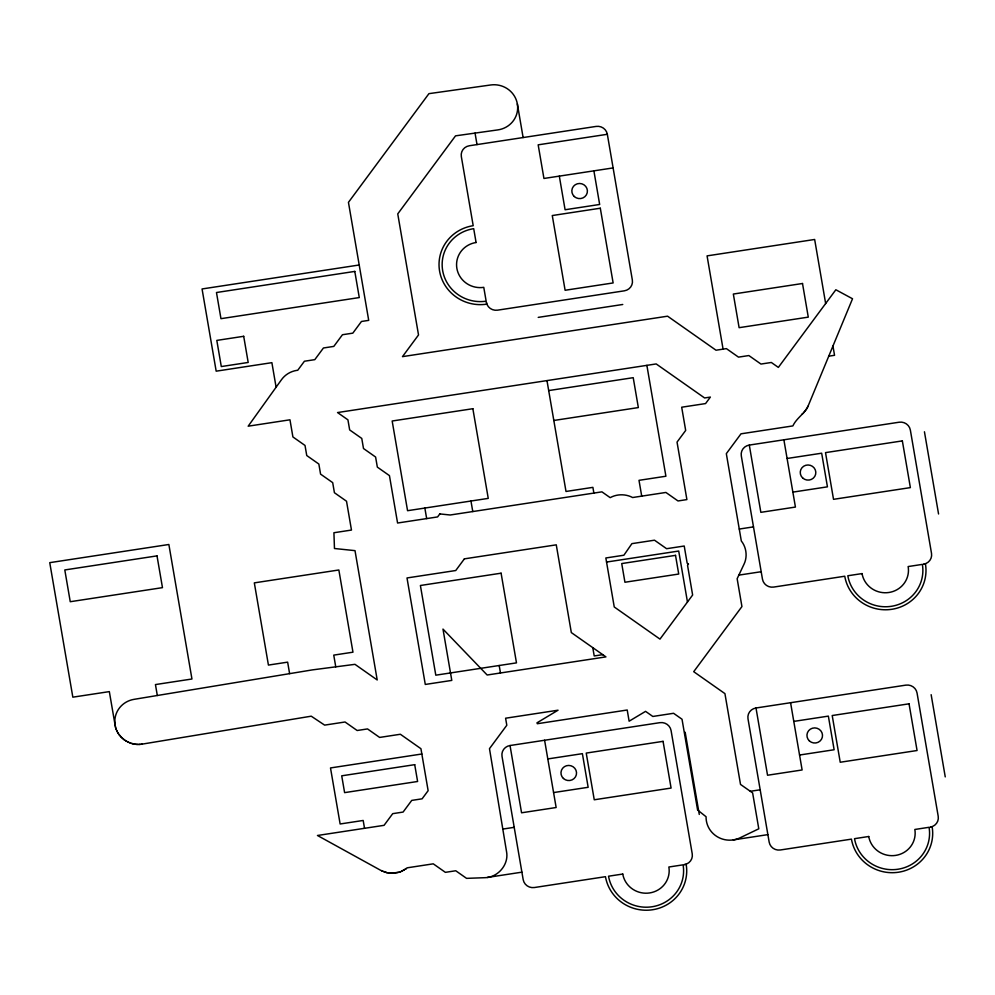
<?xml version="1.0" encoding="UTF-8"?>
<svg xmlns="http://www.w3.org/2000/svg" width="995" height="995" viewBox="0 0 995 995"><rect width="100%" height="100%" fill="white"/><g stroke="black" fill="none" stroke-linecap="round" stroke-linejoin="round"><path stroke-width="1.49" d="M808.015 406.221L807.53 407.229M807.007 408.211L806.435 409.169M805.813 410.102L805.142 410.997M393.883 873.224L387.043 872.702L380.625 870.289L317.467 835.489L384.07 825.328L392.714 813.661L403.087 812.069L411.731 800.403L422.104 798.823L428.136 790.677L420.935 748.713L400.376 734.26L379.63 737.432L367.528 728.925L357.155 730.504L345.041 721.997L324.631 725.119L311.236 716.189L142.31 744.098C129.437 746.573 115.694 736.549 114.873 723.315A23.395 22.674 9.2 0 1 134.026 699.348L312.33 669.896L354.966 664.337L377.204 679.958L355.004 550.645L334.469 548.506L333.922 532.735L351.471 530.061L346.521 501.231L334.419 492.724L332.691 482.637L320.577 474.13L318.848 464.043L306.746 455.536L305.017 445.449L292.903 436.942L289.968 419.803L248.178 426.183L281.485 379.704A23.395 22.674 9.2 0 1 296.51 370.426L297.729 370.277L304.42 361.235L314.793 359.655L323.437 347.989L333.81 346.397L342.454 334.73L352.827 333.151L361.459 321.472L368.71 320.365L348.449 202.346L428.932 93.654L490.734 84.973A23.395 22.674 9.2 0 1 516.927 102L517.4 104.189A23.395 22.674 9.2 0 1 497.861 129.897L455.536 135.842L397.751 213.888L418.522 334.954L402.478 356.633L667.583 316.186L716.014 350.215L726.387 348.623L738.489 357.13L748.862 355.551L760.964 364.058L771.336 362.478L778.351 367.404L835.85 289.756L852.528 298.761L808.214 405.786C804.756 413.684 796.535 417.987 792.878 425.91L741.001 433.82L726.325 453.645L741.312 540.969C746.474 547.412 747.618 556.765 744.011 564.215L737.146 578.704L741.934 606.564L693.714 671.687L724.932 693.627L740.516 784.421L752.63 792.928L758.787 828.798L739.994 837.84A23.395 22.674 9.2 0 1 733.477 839.879L731.201 840.128A23.395 22.674 9.2 0 1 706.077 816.746L697.607 810.029L682.023 719.236L673.565 713.291L652.819 716.462L645.568 711.363L629.126 721.201L627.211 710.007L537.325 723.726L536.977 722.83L558.046 710.206L505.597 718.216L506.803 725.255L489.478 748.663L506.542 851.633C509.092 864.717 497.736 877.677 484.577 877.702L466.568 878.361L455.747 870.762L445.374 872.341L433.26 863.834L407.378 867.789L400.562 871.782L392.577 873.249M804.433 411.868L803.674 412.689M802.878 413.485L802.032 414.231M406.383 868.598L405.45 869.244M404.505 869.866L403.51 870.414M402.515 870.948L401.47 871.396M400.413 871.831L399.331 872.167M398.236 872.503L397.117 872.739M142.161 744.111L141.016 744.248M395.998 872.976L394.866 873.1M607.336 134.288A9.751 9.452 9.2 0 0 596.117 126.415L469.329 145.755A9.751 9.452 9.2 0 0 461.332 156.563L473.197 225.691A40.932 39.688 9.2 0 0 439.579 271.075A40.932 39.688 9.2 0 0 486.667 304.159L486.344 302.293A9.751 9.452 9.2 0 0 497.55 310.166L624.338 290.826A9.751 9.452 9.2 0 0 632.347 280.018L607.336 134.288L538.171 144.835L543.942 178.466L613.107 167.919M359.207 264.993L202.06 288.96L216.176 371.172L271.884 362.665L276.1 387.217M538.22 317.38L622.746 304.482M548.68 390.575L633.218 377.677L638.342 407.577L553.817 420.475M828.748 356.185L834.544 355.302L832.952 346.049M749.297 445.076L899.144 422.216A9.751 9.452 9.2 0 1 910.363 430.089L931.519 553.407A9.751 9.452 9.2 0 1 923.522 564.202L925.437 563.916A40.932 39.688 9.2 0 1 891.831 609.301A40.932 39.688 9.2 0 1 844.755 576.229L773.675 587.075A9.751 9.452 9.2 0 1 762.468 579.189L741.3 455.884A9.751 9.452 9.2 0 1 749.297 445.076L760.852 512.338L795.428 507.064L783.886 439.802M787.095 458.484L821.671 453.21L827.442 486.841L792.866 492.115M739.273 529.054L753.489 526.877M606.54 562.051L678.714 551.043L687.47 602M738.85 575.122L761.187 571.715M602.746 654.66L594.214 655.954L592.784 647.658M421.843 753.999L330.502 767.941L340.128 823.984L363.175 820.465L364.531 828.313M510.025 745.529L659.872 722.668A9.751 9.452 9.2 0 1 671.078 730.541L692.234 853.859A9.751 9.452 9.2 0 1 684.237 864.667L686.164 864.369A40.932 39.688 9.2 0 1 652.546 909.753A40.932 39.688 9.2 0 1 605.47 876.682L534.39 887.528A9.751 9.452 9.2 0 1 523.183 879.642L502.015 756.337A9.751 9.452 9.2 0 1 510.025 745.529L521.567 812.791L556.143 807.517L544.601 740.255M756.001 707.992L905.848 685.132A9.751 9.452 9.2 0 1 917.054 693.005L938.21 816.31A9.751 9.452 9.2 0 1 930.213 827.119L932.141 826.833A40.932 39.688 9.2 0 1 898.522 872.217A40.932 39.688 9.2 0 1 851.446 839.133L780.366 849.979A9.751 9.452 9.2 0 1 769.16 842.106L747.991 718.788A9.751 9.452 9.2 0 1 756.001 707.992L767.543 775.242L802.119 769.968L790.577 702.706M793.786 721.4L828.362 716.114L834.133 749.745L799.557 755.031M547.81 758.936L582.386 753.663L588.157 787.294L553.581 792.567M502.811 829.071L514.204 827.33M750.305 791.299L760.18 789.794M487.326 877.453L521.902 872.167M733.29 839.904L767.879 834.631M139.885 744.36L138.74 744.384M137.584 744.397L136.439 744.31M391.433 873.249L390.289 873.175M135.308 744.21L134.176 744.011M389.144 873.075L388.013 872.876M133.044 743.812L131.937 743.501M386.893 872.665L385.786 872.366M130.83 743.19L129.76 742.792M384.679 872.055L383.61 871.645M128.691 742.369L127.671 741.872M382.54 871.234L381.508 870.725M126.651 741.35L125.668 740.753M124.711 740.143L123.803 739.459M122.907 738.75L122.062 737.979M121.241 737.208L120.482 736.362M119.748 735.504L119.077 734.596M118.417 733.676L117.858 732.693M117.298 731.723L116.825 730.703M116.303 729.546L115.992 728.614M115.644 727.556L115.383 726.474M115.146 725.38L109.338 691.612L72.834 697.172L49.75 562.66L168.864 544.489L191.948 679L155.444 684.572L157.322 695.505M924.442 431.78L938.559 513.98M931.146 694.684L945.25 776.896M825.651 303.537L814.656 239.472L707.072 255.877L723.079 349.133M646.874 365.364L665.904 476.232L639.001 480.336L641.713 496.132M593.891 170.841L599.662 204.472L565.085 209.746L559.314 176.115M685.169 732.233L699.274 814.432M593.878 493.085L592.896 487.363L566.006 491.468L546.976 380.6M517.35 103.915L523.121 137.546M475.038 133.094L477.015 144.586M470.958 501.02L472.774 511.554M499.191 665.506L500.473 672.981M424.853 508.059L426.668 518.594M335.763 666.837L333.748 655.12L352.964 652.185L338.847 569.986L254.322 582.871L268.426 665.083L287.642 662.148L289.607 673.64M688.428 564.041L687.545 565.371L692.632 595.022L659.983 639.113L614.251 606.975L605.843 557.971L623.89 555.222L631.9 543.643L654.499 540.198L666.6 548.705L684.224 546.019L687.159 563.145L688.428 564.041M439.815 513.917L437.589 516.927L397.577 523.022L389.443 475.622L377.341 467.115L375.6 457.028L363.498 448.521L361.77 438.434L349.668 429.927L347.927 419.84L337.554 412.552L656.19 363.934L704.609 397.963L710.368 397.08L705.567 403.572L681.687 407.216L685.679 430.437L677.035 442.103L686.898 499.589L678.005 500.958L665.904 492.45L632.633 497.525C625.731 493.881 617.024 493.856 610.184 497.662L601.925 491.853L450.188 515L439.815 513.917M464.391 558.854L455.747 570.521L407.005 577.958L425.288 684.448L451.792 680.406L442.986 629.089L487.152 675.008L605.93 656.887L571.329 632.584L556.267 544.837L464.391 558.854M600.308 208.216L552.275 215.542L565.11 290.266L613.131 282.941L600.308 208.216M354.792 271.411L216.475 292.518L220.965 318.674L359.282 297.567L354.792 271.411M243.7 336.298L216.81 340.402L221.3 366.558L248.19 362.454L243.7 336.298M802.505 283.5L733.34 294.047L739.111 327.678L808.276 317.131L802.505 283.5M472.861 408.709L392.167 421.009L407.564 510.696L488.246 498.383L472.861 408.709M902.353 440.897L825.514 452.625L833.524 499.328L910.375 487.612L902.353 440.897M157.011 555.882L64.799 569.948L70.247 601.714L162.471 587.647L157.011 555.882M501.094 573.195L420.4 585.495L435.798 675.182L516.48 662.869L501.094 573.195M675.518 555.359L621.726 563.568L624.935 582.249L678.727 574.04L675.518 555.359M862.043 573.593L847.827 575.757A37.81 36.653 9.2 0 0 891.321 606.316A37.81 36.653 9.2 0 0 922.365 564.389L908.149 566.553A23.395 22.674 9.2 0 1 888.945 592.485A23.395 22.674 9.2 0 1 862.043 573.593M414.716 764.67L341.72 775.814L344.606 792.629L417.601 781.485L414.716 764.67M909.044 703.813L832.206 715.529L840.228 762.245L917.067 750.516L909.044 703.813M663.068 741.35L586.229 753.078L594.251 799.781L671.09 788.065L663.068 741.35M622.758 874.045L608.542 876.209A37.81 36.653 9.2 0 0 652.036 906.768A37.81 36.653 9.2 0 0 683.08 864.842L668.864 867.006A23.395 22.674 9.2 0 1 649.66 892.938A23.395 22.674 9.2 0 1 622.758 874.045M868.734 836.496L854.518 838.673A37.81 36.653 9.2 0 0 898.012 869.232A37.81 36.653 9.2 0 0 929.056 827.293L914.84 829.469A23.395 22.674 9.2 0 1 895.637 855.401A23.395 22.674 9.2 0 1 868.734 836.496M476.083 242.506L473.707 228.676A37.81 36.653 9.2 0 0 442.663 270.603A37.81 36.653 9.2 0 0 486.145 301.162L483.769 287.344A23.395 22.674 9.2 0 1 456.879 268.439A23.395 22.674 9.2 0 1 476.083 242.506M563.431 778.476A7.798 7.562 9.2 0 0 576.341 774.769A7.798 7.562 9.2 0 0 566.478 765.74A7.798 7.562 9.2 0 0 563.431 778.476M574.302 196.525A7.798 7.562 9.2 0 0 587.212 192.819A7.798 7.562 9.2 0 0 577.336 183.789A7.798 7.562 9.2 0 0 574.302 196.525M809.408 740.939A7.798 7.562 9.2 0 0 822.318 737.233A7.798 7.562 9.2 0 0 812.455 728.203A7.798 7.562 9.2 0 0 809.408 740.939M802.716 478.023A7.798 7.562 9.2 0 0 815.626 474.316A7.798 7.562 9.2 0 0 805.763 465.287A7.798 7.562 9.2 0 0 802.716 478.023"/></g></svg>
